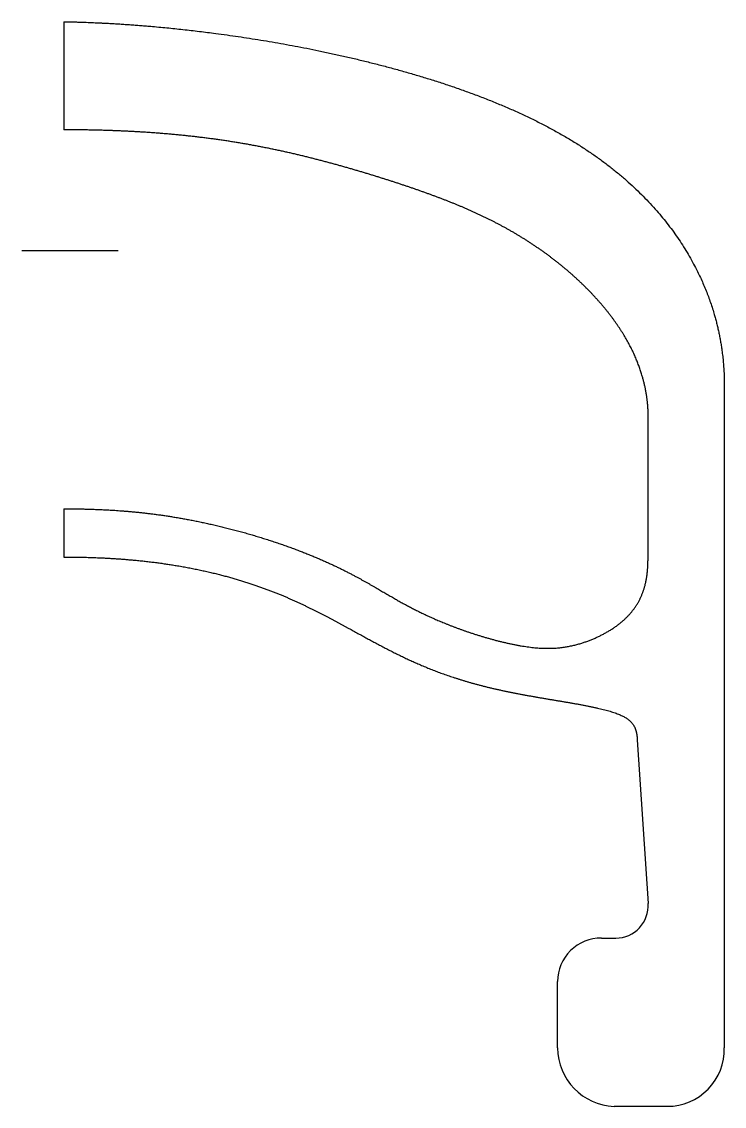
# Model space of a CAD drawing. Header units: millimetres. Extents: x -17 to 23, y -9 to 308.
# Drawn here: x -0.7 to 10.95, y -9.15 to 8.82 of the extents above; entities outside this region: 1.
import ezdxf

# ---------------------------------------------------------------- set-up
doc = ezdxf.new("R2010")
doc.units = ezdxf.units.MM
doc.layers.get('0').update_dxf_attribs({"linetype": 'CONTINUOUS'})

msp = doc.modelspace()

# ---------------------------------------------------------------- linework, layer by layer
for p, q in [((-17.057, 307.631), (22.943, 307.631)), ((0, 8.822), (0, 7.031)), ((-0.7, 5.031), (0.9, 5.031)), ((10.947, 2.796), (10.947, -8.184)), ((9.682, -0.086), (9.682, 2.4)), ((0, 0.75), (0, -0.05)), ((9.505, -3.08), (9.683, -5.792)), ((8.911, -6.366), (9.15, -6.366)), ((8.184, -8.184), (8.184, -7.084)), ((9.121, -9.153), (10.002, -9.153))]:
    msp.add_line(p, q)
for centre, radius, start, end in [((9.15, -5.832), 0.534, -90, 4.2356), ((8.902, -7.084), 0.718, 89.2848, 180), ((9.154, -8.184), 0.97, 180, 268.0335), ((10.002, -8.208), 0.945, -90, 1.4759)]:
    msp.add_arc(centre, radius, start, end)
for points in [[(0, 8.822), (0.249, 8.817), (0.756, 8.8), (1.538, 8.749), (2.628, 8.633), (4.064, 8.397), (5.552, 8.053), (7.039, 7.579), (8.422, 6.937), (9.551, 6.094), (10.373, 5.089), (10.767, 4.197), (10.914, 3.503), (10.947, 3.033), (10.947, 2.796)], [(9.682, 2.4), (9.678, 2.471), (9.665, 2.613), (9.629, 2.825), (9.55, 3.104), (9.397, 3.449), (9.193, 3.789), (8.939, 4.12), (8.643, 4.438), (8.311, 4.738), (7.953, 5.014), (7.578, 5.262), (7.19, 5.481), (6.794, 5.672), (6.39, 5.842), (5.975, 5.996), (5.547, 6.142), (5.105, 6.282), (4.645, 6.418), (4.168, 6.548), (3.674, 6.667), (3.164, 6.772), (2.642, 6.859), (2.111, 6.927), (1.576, 6.977), (1.043, 7.009), (0.621, 7.024), (0.309, 7.029), (0.103, 7.031), (0, 7.031)], [(0, 0.75), (0.048, 0.75), (0.15, 0.75), (0.317, 0.747), (0.572, 0.741), (0.942, 0.721), (1.36, 0.682), (1.818, 0.62), (2.306, 0.528), (2.808, 0.409), (3.304, 0.267), (3.775, 0.107), (4.204, -0.062), (4.582, -0.235), (4.909, -0.407), (5.199, -0.574), (5.474, -0.737), (5.763, -0.898), (6.085, -1.056), (6.451, -1.208), (6.85, -1.347), (7.255, -1.462), (7.638, -1.541), (7.98, -1.575), (8.276, -1.558), (8.563, -1.494), (8.844, -1.387), (9.107, -1.243), (9.33, -1.067), (9.499, -0.865), (9.611, -0.635), (9.661, -0.43), (9.678, -0.263), (9.682, -0.146), (9.682, -0.086)], [(0, -0.05), (0.134, -0.05), (0.398, -0.053), (0.781, -0.067), (1.265, -0.103), (1.825, -0.177), (2.341, -0.276), (2.814, -0.397), (3.247, -0.537), (3.644, -0.691), (4.009, -0.857), (4.352, -1.031), (4.681, -1.209), (5.004, -1.388), (5.331, -1.564), (5.669, -1.734), (6.024, -1.891), (6.4, -2.032), (6.798, -2.154), (7.217, -2.256), (7.653, -2.341), (8.096, -2.416), (8.531, -2.486), (8.927, -2.564), (9.252, -2.657), (9.434, -2.782), (9.482, -2.899), (9.497, -2.99), (9.503, -3.05), (9.505, -3.08)]]:
    msp.add_open_spline(points, degree=5)

doc.saveas('drawing.dxf')
